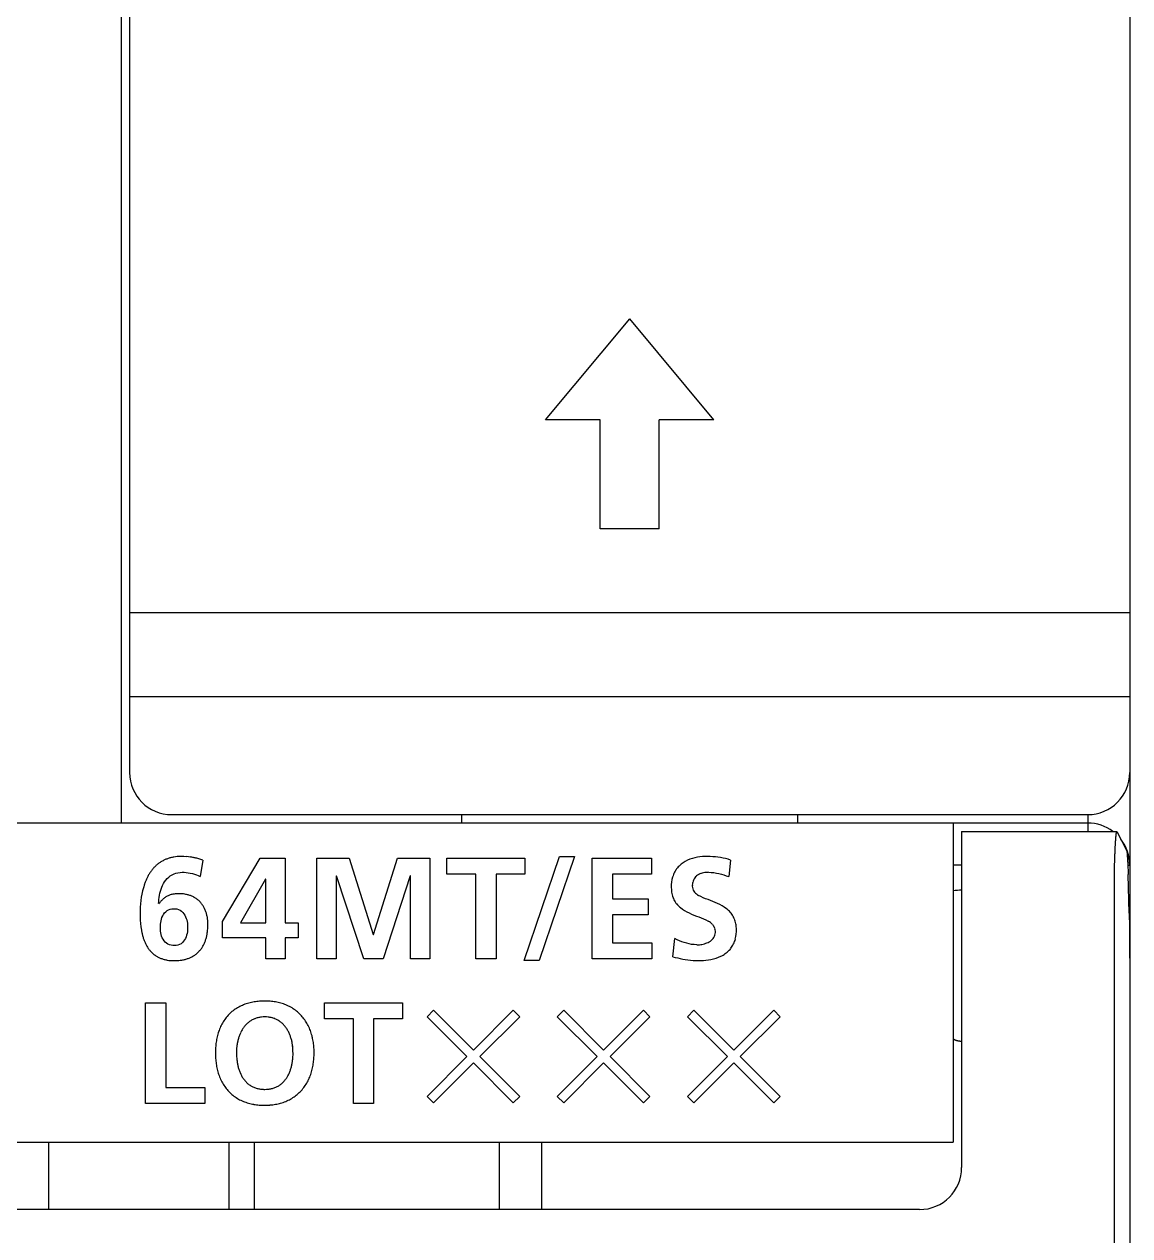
# Model space of a CAD drawing. Extents: x 168 to 388, y 259 to 356.
# Drawn here: x 374.66 to 387.82, y 277.45 to 291.87 of the extents above; entities that cross this region are included whole.
import ezdxf

# ---------------------------------------------------------------- set-up
doc = ezdxf.new("R2010")
doc.units = 0
doc.header["$MEASUREMENT"] = 0
doc.layers.get('0').update_dxf_attribs({"linetype": 'CONTINUOUS'})

msp = doc.modelspace()

# ---------------------------------------------------------------- linework, layer by layer
at = {"color": 7, "linetype": 'Continuous'}
for p, q in [((375.815, 333.767), (375.815, 282.367)), ((375.915, 333.167), (375.915, 282.967)), ((387.815, 333.167), (387.815, 263.567)), ((380.865, 287.167), (381.865, 288.367)), ((382.865, 287.167), (381.865, 288.367)), ((381.515, 287.167), (380.865, 287.167)), ((381.515, 285.867), (381.515, 287.167)), ((382.865, 287.167), (382.215, 287.167)), ((382.215, 285.867), (382.215, 287.167)), ((382.215, 285.867), (381.515, 285.867)), ((387.815, 284.867), (375.915, 284.867)), ((387.815, 283.867), (375.915, 283.867)), ((376.415, 282.467), (387.315, 282.467)), ((379.865, 282.467), (379.865, 282.367)), ((383.865, 282.367), (383.865, 282.467)), ((387.315, 282.467), (387.315, 282.267)), ((387.315, 282.367), (270.365, 282.367)), ((385.715, 282.367), (385.715, 278.567)), ((385.815, 282.267), (387.663, 282.267)), ((385.815, 282.267), (385.815, 278.267)), ((387.648, 282.172), (387.649, 282.177)), ((387.649, 282.183), (387.65, 282.188)), ((387.649, 282.177), (387.649, 282.183)), ((387.65, 282.193), (387.651, 282.198)), ((387.65, 282.188), (387.65, 282.193)), ((387.651, 282.208), (387.652, 282.212)), ((387.651, 282.203), (387.651, 282.208)), ((387.651, 282.198), (387.651, 282.203)), ((387.652, 282.216), (387.653, 282.22)), ((387.652, 282.212), (387.652, 282.216)), ((387.653, 282.225), (387.654, 282.228)), ((387.653, 282.22), (387.653, 282.225)), ((387.654, 282.232), (387.655, 282.239)), ((387.654, 282.228), (387.654, 282.232)), ((387.655, 282.239), (387.663, 282.267)), ((387.663, 282.267), (387.776, 282.043)), ((387.64, 282.025), (387.641, 282.034)), ((387.641, 282.043), (387.642, 282.051)), ((387.641, 282.034), (387.641, 282.043)), ((387.642, 282.068), (387.643, 282.076)), ((387.642, 282.059), (387.642, 282.068)), ((387.642, 282.051), (387.642, 282.059)), ((387.643, 282.091), (387.644, 282.099)), ((387.643, 282.084), (387.643, 282.091)), ((387.643, 282.076), (387.643, 282.084)), ((387.644, 282.106), (387.645, 282.114)), ((387.644, 282.099), (387.644, 282.106)), ((387.645, 282.121), (387.646, 282.128)), ((387.645, 282.114), (387.645, 282.121)), ((387.646, 282.141), (387.647, 282.148)), ((387.646, 282.134), (387.646, 282.141)), ((387.646, 282.128), (387.646, 282.134)), ((387.647, 282.154), (387.648, 282.16)), ((387.647, 282.148), (387.647, 282.154)), ((387.648, 282.166), (387.648, 282.172)), ((387.648, 282.16), (387.648, 282.166)), ((387.776, 282.043), (387.78, 282.025)), ((376.597, 281.966), (376.558, 281.969)), ((376.751, 281.938), (376.713, 281.948)), ((376.786, 281.926), (376.751, 281.938)), ((376.786, 281.926), (376.755, 281.732)), ((377.019, 281.193), (377.468, 281.948)), ((377.468, 281.948), (377.766, 281.948)), ((377.766, 281.948), (377.766, 281.177)), ((378.144, 280.75), (378.144, 281.948)), ((378.144, 281.948), (378.528, 281.948)), ((378.528, 281.948), (378.814, 281.04)), ((378.817, 281.04), (379.102, 281.948)), ((379.102, 281.948), (379.487, 281.948)), ((379.487, 281.948), (379.487, 280.75)), ((379.691, 281.76), (379.691, 281.948)), ((379.691, 281.948), (380.619, 281.948)), ((380.609, 280.729), (381.029, 281.969)), ((380.619, 281.948), (380.619, 281.76)), ((381.207, 281.969), (380.788, 280.729)), ((381.029, 281.969), (381.207, 281.969)), ((381.418, 280.75), (381.418, 281.948)), ((381.418, 281.948), (382.126, 281.948)), ((382.126, 281.948), (382.126, 281.76)), ((382.553, 281.924), (382.527, 281.91)), ((382.582, 281.936), (382.553, 281.924)), ((382.611, 281.946), (382.582, 281.936)), ((382.64, 281.954), (382.611, 281.946)), ((382.671, 281.96), (382.64, 281.954)), ((382.701, 281.964), (382.671, 281.96)), ((382.731, 281.967), (382.701, 281.964)), ((382.761, 281.969), (382.731, 281.967)), ((382.792, 281.969), (382.761, 281.969)), ((382.823, 281.968), (382.792, 281.969)), ((382.853, 281.966), (382.823, 281.968)), ((382.885, 281.964), (382.853, 281.966)), ((382.915, 281.96), (382.885, 281.964)), ((382.945, 281.956), (382.915, 281.96)), ((382.976, 281.95), (382.945, 281.956)), ((383.006, 281.943), (382.976, 281.95)), ((383.035, 281.935), (383.006, 281.943)), ((383.065, 281.926), (383.035, 281.935)), ((383.065, 281.926), (383.043, 281.729)), ((387.635, 281.888), (387.636, 281.898)), ((387.635, 281.879), (387.635, 281.888)), ((387.636, 281.918), (387.637, 281.929)), ((387.636, 281.908), (387.636, 281.918)), ((387.636, 281.898), (387.636, 281.908)), ((387.637, 281.949), (387.638, 281.96)), ((387.637, 281.939), (387.637, 281.949)), ((387.637, 281.929), (387.637, 281.939)), ((387.638, 281.979), (387.639, 281.988)), ((387.638, 281.969), (387.638, 281.979)), ((387.638, 281.96), (387.638, 281.969)), ((387.639, 281.998), (387.64, 282.007)), ((387.639, 281.988), (387.639, 281.998)), ((387.64, 282.016), (387.64, 282.025)), ((387.64, 282.007), (387.64, 282.016)), ((387.78, 282.025), (387.783, 282.006)), ((387.783, 282.006), (387.785, 281.986)), ((387.785, 281.986), (387.786, 281.967)), ((387.786, 281.967), (387.788, 281.947)), ((387.788, 281.947), (387.789, 281.928)), ((387.789, 281.928), (387.79, 281.909)), ((387.79, 281.909), (387.791, 281.889)), ((387.791, 281.889), (387.792, 281.87)), ((376.399, 281.738), (376.42, 281.751)), ((376.42, 281.751), (376.443, 281.761)), ((376.443, 281.761), (376.466, 281.77)), ((376.466, 281.77), (376.49, 281.775)), ((376.49, 281.775), (376.515, 281.779)), ((376.515, 281.779), (376.539, 281.78)), ((376.539, 281.78), (376.564, 281.78)), ((376.564, 281.78), (376.589, 281.778)), ((376.589, 281.778), (376.613, 281.775)), ((376.613, 281.775), (376.637, 281.771)), ((376.637, 281.771), (376.661, 281.765)), ((376.661, 281.765), (376.685, 281.758)), ((376.685, 281.758), (376.709, 281.75)), ((376.709, 281.75), (376.732, 281.741)), ((380.035, 281.76), (379.691, 281.76)), ((380.035, 280.75), (380.035, 281.76)), ((380.275, 281.76), (380.275, 280.75)), ((380.619, 281.76), (380.275, 281.76)), ((381.659, 281.76), (381.659, 281.464)), ((382.126, 281.76), (381.659, 281.76)), ((382.804, 281.78), (382.835, 281.779)), ((382.835, 281.779), (382.866, 281.776)), ((382.866, 281.776), (382.896, 281.772)), ((382.896, 281.772), (382.926, 281.766)), ((382.926, 281.766), (382.956, 281.759)), ((382.956, 281.759), (382.985, 281.75)), ((382.985, 281.75), (383.014, 281.74)), ((385.815, 281.867), (385.715, 281.867)), ((387.632, 281.788), (387.633, 281.814)), ((387.632, 281.761), (387.632, 281.788)), ((387.632, 263.751), (387.632, 281.761)), ((387.633, 281.814), (387.634, 281.834)), ((387.634, 281.854), (387.635, 281.866)), ((387.634, 281.834), (387.634, 281.854)), ((387.635, 281.866), (387.635, 281.879)), ((387.792, 281.87), (387.793, 281.851)), ((387.793, 281.867), (387.815, 281.867)), ((387.793, 281.851), (387.794, 281.831)), ((387.794, 281.831), (387.795, 281.812)), ((387.795, 281.812), (387.796, 281.793)), ((387.796, 281.793), (387.797, 281.774)), ((387.797, 281.774), (387.797, 281.754)), ((387.809, 281.294), (387.797, 281.754)), ((376.09, 281.634), (376.079, 281.596)), ((376.289, 281.579), (376.297, 281.602)), ((376.297, 281.602), (376.307, 281.624)), ((376.307, 281.624), (376.318, 281.646)), ((376.318, 281.646), (376.331, 281.668)), ((376.331, 281.668), (376.346, 281.688)), ((376.346, 281.688), (376.362, 281.706)), ((376.362, 281.706), (376.38, 281.723)), ((376.38, 281.723), (376.399, 281.738)), ((376.732, 281.741), (376.755, 281.732)), ((377.533, 281.698), (377.236, 281.177)), ((377.536, 281.698), (377.533, 281.698)), ((377.536, 281.177), (377.536, 281.698)), ((378.378, 281.739), (378.374, 281.735)), ((378.374, 281.735), (378.374, 280.75)), ((378.7, 280.75), (378.378, 281.739)), ((379.253, 281.739), (378.93, 280.75)), ((379.257, 281.739), (379.253, 281.739)), ((379.257, 280.75), (379.257, 281.739)), ((382.36, 281.634), (382.359, 281.603)), ((382.359, 281.603), (382.361, 281.572)), ((382.363, 281.664), (382.36, 281.634)), ((382.368, 281.695), (382.363, 281.664)), ((382.376, 281.724), (382.368, 281.695)), ((383.014, 281.74), (383.043, 281.729)), ((376.054, 281.483), (376.049, 281.443)), ((376.061, 281.521), (376.054, 281.483)), ((376.069, 281.559), (376.061, 281.521)), ((376.079, 281.596), (376.069, 281.559)), ((376.261, 281.433), (376.264, 281.458)), ((376.264, 281.458), (376.267, 281.482)), ((376.267, 281.482), (376.271, 281.507)), ((376.271, 281.507), (376.276, 281.531)), ((376.276, 281.531), (376.282, 281.555)), ((376.282, 281.555), (376.289, 281.579)), ((381.659, 281.464), (382.086, 281.464)), ((382.086, 281.464), (382.086, 281.275)), ((382.361, 281.572), (382.364, 281.542)), ((382.712, 281.491), (382.685, 281.505)), ((382.74, 281.478), (382.712, 281.491)), ((382.768, 281.466), (382.74, 281.478)), ((382.797, 281.455), (382.768, 281.466)), ((382.825, 281.444), (382.797, 281.455)), ((376.041, 281.326), (376.04, 281.287)), ((376.042, 281.365), (376.041, 281.326)), ((376.045, 281.405), (376.042, 281.365)), ((376.049, 281.443), (376.045, 281.405)), ((376.26, 281.409), (376.261, 281.433)), ((376.33, 281.297), (376.344, 281.311)), ((376.344, 281.311), (376.36, 281.324)), ((376.36, 281.324), (376.378, 281.334)), ((376.378, 281.334), (376.397, 281.341)), ((376.397, 281.341), (376.417, 281.346)), ((376.417, 281.346), (376.438, 281.347)), ((376.438, 281.347), (376.458, 281.347)), ((376.458, 281.347), (376.478, 281.344)), ((376.478, 281.344), (376.498, 281.338)), ((376.498, 281.338), (376.516, 281.329)), ((376.516, 281.329), (376.533, 281.317)), ((376.533, 281.317), (376.548, 281.303)), ((382.469, 281.36), (382.493, 281.342)), ((382.493, 281.342), (382.519, 281.325)), ((382.519, 281.325), (382.546, 281.31)), ((382.546, 281.31), (382.573, 281.296)), ((382.854, 281.433), (382.825, 281.444)), ((382.882, 281.421), (382.854, 281.433)), ((382.91, 281.409), (382.882, 281.421)), ((382.938, 281.396), (382.91, 281.409)), ((382.965, 281.381), (382.938, 281.396)), ((382.991, 281.365), (382.965, 281.381)), ((383.016, 281.347), (382.991, 281.365)), ((376.04, 281.287), (376.041, 281.248)), ((376.041, 281.248), (376.042, 281.209)), ((376.042, 281.209), (376.045, 281.17)), ((376.045, 281.17), (376.049, 281.132)), ((376.283, 281.162), (376.285, 281.183)), ((376.285, 281.183), (376.289, 281.203)), ((376.289, 281.203), (376.294, 281.223)), ((376.294, 281.223), (376.3, 281.243)), ((376.3, 281.243), (376.308, 281.261)), ((376.308, 281.261), (376.318, 281.279)), ((376.318, 281.279), (376.33, 281.297)), ((376.548, 281.303), (376.561, 281.287)), ((376.561, 281.287), (376.572, 281.27)), ((376.572, 281.27), (376.581, 281.252)), ((376.581, 281.252), (376.589, 281.232)), ((376.589, 281.232), (376.594, 281.213)), ((376.594, 281.213), (376.599, 281.194)), ((376.599, 281.194), (376.602, 281.173)), ((376.602, 281.173), (376.604, 281.153)), ((377.019, 280.999), (377.019, 281.193)), ((377.236, 281.177), (377.536, 281.177)), ((377.766, 281.177), (377.919, 281.177)), ((377.919, 281.177), (377.919, 280.999)), ((381.659, 281.275), (381.659, 280.939)), ((382.086, 281.275), (381.659, 281.275)), ((382.573, 281.296), (382.601, 281.284)), ((382.601, 281.284), (382.63, 281.272)), ((382.63, 281.272), (382.658, 281.26)), ((382.658, 281.26), (382.687, 281.249)), ((382.687, 281.249), (382.715, 281.238)), ((382.715, 281.238), (382.744, 281.226)), ((382.744, 281.226), (382.772, 281.213)), ((382.772, 281.213), (382.799, 281.198)), ((387.809, 281.294), (387.81, 281.238)), ((387.81, 281.238), (387.811, 281.181)), ((387.811, 281.181), (387.811, 281.124)), ((376.049, 281.132), (376.055, 281.093)), ((376.055, 281.093), (376.062, 281.055)), ((376.281, 281.142), (376.283, 281.162)), ((376.281, 281.121), (376.281, 281.142)), ((376.281, 281.1), (376.281, 281.121)), ((376.283, 281.08), (376.281, 281.1)), ((376.286, 281.06), (376.283, 281.08)), ((376.29, 281.04), (376.286, 281.06)), ((376.296, 281.02), (376.29, 281.04)), ((376.593, 281.031), (376.587, 281.012)), ((376.598, 281.051), (376.593, 281.031)), ((376.602, 281.071), (376.598, 281.051)), ((376.604, 281.092), (376.602, 281.071)), ((376.604, 281.153), (376.605, 281.132)), ((376.605, 281.112), (376.604, 281.092)), ((376.605, 281.132), (376.605, 281.112)), ((378.814, 281.04), (378.817, 281.04)), ((383.129, 281.015), (383.133, 281.046)), ((383.135, 281.107), (383.133, 281.138)), ((383.133, 281.046), (383.135, 281.076)), ((383.135, 281.076), (383.135, 281.107)), ((387.811, 281.124), (387.812, 281.068)), ((387.812, 281.068), (387.813, 281.011)), ((376.304, 281.001), (376.296, 281.02)), ((376.313, 280.983), (376.304, 281.001)), ((376.324, 280.966), (376.313, 280.983)), ((376.338, 280.95), (376.324, 280.966)), ((376.353, 280.937), (376.338, 280.95)), ((376.37, 280.926), (376.353, 280.937)), ((376.389, 280.917), (376.37, 280.926)), ((376.409, 280.912), (376.389, 280.917)), ((376.429, 280.909), (376.409, 280.912)), ((376.45, 280.908), (376.429, 280.909)), ((376.47, 280.909), (376.45, 280.908)), ((376.49, 280.914), (376.47, 280.909)), ((376.509, 280.921), (376.49, 280.914)), ((376.527, 280.931), (376.509, 280.921)), ((376.543, 280.944), (376.527, 280.931)), ((376.557, 280.959), (376.543, 280.944)), ((376.568, 280.975), (376.557, 280.959)), ((376.578, 280.993), (376.568, 280.975)), ((376.587, 281.012), (376.578, 280.993)), ((377.536, 280.999), (377.019, 280.999)), ((377.536, 280.75), (377.536, 280.999)), ((377.919, 280.999), (377.766, 280.999)), ((377.766, 280.999), (377.766, 280.75)), ((381.659, 280.939), (382.129, 280.939)), ((382.129, 280.939), (382.129, 280.75)), ((382.378, 280.776), (382.401, 280.992)), ((382.428, 280.978), (382.401, 280.992)), ((382.456, 280.965), (382.428, 280.978)), ((382.484, 280.954), (382.456, 280.965)), ((382.513, 280.944), (382.484, 280.954)), ((382.543, 280.935), (382.513, 280.944)), ((382.573, 280.928), (382.543, 280.935)), ((382.602, 280.923), (382.573, 280.928)), ((382.633, 280.92), (382.602, 280.923)), ((382.664, 280.918), (382.633, 280.92)), ((383.122, 280.985), (383.129, 281.015)), ((387.813, 281.011), (387.813, 280.955)), ((387.813, 280.955), (387.814, 280.898)), ((387.814, 280.898), (387.814, 280.841)), ((377.766, 280.75), (377.536, 280.75)), ((378.374, 280.75), (378.144, 280.75)), ((378.93, 280.75), (378.7, 280.75)), ((379.487, 280.75), (379.257, 280.75)), ((380.275, 280.75), (380.035, 280.75)), ((382.129, 280.75), (381.418, 280.75)), ((382.378, 280.776), (382.408, 280.768)), ((382.408, 280.768), (382.437, 280.761)), ((382.437, 280.761), (382.467, 280.754)), ((382.467, 280.754), (382.497, 280.747)), ((382.497, 280.747), (382.527, 280.741)), ((382.527, 280.741), (382.558, 280.737)), ((382.558, 280.737), (382.588, 280.733)), ((382.588, 280.733), (382.619, 280.731)), ((382.742, 280.731), (382.772, 280.734)), ((382.772, 280.734), (382.802, 280.738)), ((382.802, 280.738), (382.832, 280.743)), ((382.832, 280.743), (382.862, 280.75)), ((382.862, 280.75), (382.892, 280.758)), ((382.892, 280.758), (382.92, 280.769)), ((382.92, 280.769), (382.949, 280.781)), ((387.814, 280.841), (387.814, 280.785)), ((387.814, 280.785), (387.815, 280.728)), ((380.788, 280.729), (380.609, 280.729)), ((382.619, 280.731), (382.65, 280.73)), ((382.65, 280.73), (382.68, 280.729)), ((382.68, 280.729), (382.711, 280.73)), ((382.711, 280.73), (382.742, 280.731)), ((387.815, 280.728), (387.815, 280.671)), ((387.815, 280.671), (387.815, 280.615)), ((387.815, 280.615), (387.815, 280.558)), ((387.815, 280.558), (387.815, 280.501)), ((387.815, 280.501), (387.815, 280.445)), ((376.104, 280.227), (376.344, 280.227)), ((376.104, 279.029), (376.104, 280.227)), ((376.344, 280.227), (376.344, 279.218)), ((378.234, 280.227), (379.161, 280.227)), ((378.234, 280.038), (378.234, 280.227)), ((379.161, 280.227), (379.161, 280.038)), ((378.577, 280.038), (378.234, 280.038)), ((378.577, 279.029), (378.577, 280.038)), ((378.817, 280.038), (378.817, 279.029)), ((379.161, 280.038), (378.817, 280.038)), ((379.455, 280.061), (379.531, 280.138)), ((379.929, 279.587), (379.455, 280.061)), ((379.531, 280.138), (380.005, 279.662)), ((380.005, 279.662), (380.48, 280.138)), ((380.556, 280.062), (380.082, 279.587)), ((380.48, 280.138), (380.556, 280.062)), ((381.004, 280.061), (381.08, 280.138)), ((381.478, 279.587), (381.004, 280.061)), ((381.08, 280.138), (381.554, 279.662)), ((381.554, 279.662), (382.03, 280.138)), ((382.105, 280.062), (381.631, 279.587)), ((382.03, 280.138), (382.105, 280.062)), ((382.553, 280.061), (382.629, 280.138)), ((383.027, 279.587), (382.553, 280.061)), ((382.629, 280.138), (383.103, 279.662)), ((383.103, 279.662), (383.579, 280.138)), ((383.654, 280.062), (383.18, 279.587)), ((383.579, 280.138), (383.654, 280.062)), ((385.719, 279.792), (385.715, 279.794)), ((385.72, 279.791), (385.719, 279.792)), ((385.722, 279.79), (385.72, 279.791)), ((385.724, 279.79), (385.722, 279.79)), ((385.725, 279.789), (385.724, 279.79)), ((385.727, 279.788), (385.725, 279.789)), ((385.728, 279.787), (385.727, 279.788)), ((385.73, 279.786), (385.728, 279.787)), ((385.732, 279.786), (385.73, 279.786)), ((385.733, 279.785), (385.732, 279.786)), ((385.735, 279.784), (385.733, 279.785)), ((385.737, 279.783), (385.735, 279.784)), ((385.738, 279.783), (385.737, 279.783)), ((385.74, 279.782), (385.738, 279.783)), ((385.742, 279.781), (385.74, 279.782)), ((385.743, 279.781), (385.742, 279.781)), ((385.745, 279.78), (385.743, 279.781)), ((385.747, 279.779), (385.745, 279.78)), ((385.748, 279.779), (385.747, 279.779)), ((385.75, 279.778), (385.748, 279.779)), ((385.752, 279.778), (385.75, 279.778)), ((385.753, 279.777), (385.752, 279.778)), ((385.755, 279.777), (385.753, 279.777)), ((385.757, 279.776), (385.755, 279.777)), ((385.758, 279.776), (385.757, 279.776)), ((385.76, 279.775), (385.758, 279.776)), ((385.762, 279.775), (385.76, 279.775)), ((385.763, 279.774), (385.762, 279.775)), ((385.765, 279.774), (385.763, 279.774)), ((385.767, 279.773), (385.765, 279.774)), ((385.768, 279.773), (385.767, 279.773)), ((385.77, 279.772), (385.768, 279.773)), ((385.772, 279.772), (385.77, 279.772)), ((385.773, 279.772), (385.772, 279.772)), ((385.775, 279.771), (385.773, 279.772)), ((385.777, 279.771), (385.775, 279.771)), ((385.778, 279.771), (385.777, 279.771)), ((385.78, 279.77), (385.778, 279.771)), ((385.782, 279.77), (385.78, 279.77)), ((385.783, 279.77), (385.782, 279.77)), ((385.785, 279.769), (385.783, 279.77)), ((385.787, 279.769), (385.785, 279.769)), ((385.788, 279.769), (385.787, 279.769)), ((385.79, 279.769), (385.788, 279.769)), ((385.792, 279.769), (385.79, 279.769)), ((385.794, 279.768), (385.792, 279.769)), ((385.795, 279.768), (385.794, 279.768)), ((385.797, 279.768), (385.795, 279.768)), ((385.798, 279.768), (385.797, 279.768)), ((385.8, 279.768), (385.798, 279.768)), ((385.802, 279.768), (385.8, 279.768)), ((385.805, 279.767), (385.802, 279.768)), ((385.808, 279.767), (385.805, 279.767)), ((385.811, 279.767), (385.808, 279.767)), ((385.815, 279.767), (385.811, 279.767)), ((379.455, 279.113), (379.929, 279.587)), ((380.082, 279.587), (380.556, 279.113)), ((381.004, 279.113), (381.478, 279.587)), ((381.631, 279.587), (382.105, 279.113)), ((382.553, 279.113), (383.027, 279.587)), ((383.18, 279.587), (383.654, 279.113)), ((380.005, 279.511), (379.531, 279.036)), ((380.48, 279.036), (380.005, 279.511)), ((381.554, 279.511), (381.08, 279.036)), ((382.03, 279.036), (381.554, 279.511)), ((383.103, 279.511), (382.629, 279.036)), ((383.579, 279.036), (383.103, 279.511)), ((376.344, 279.218), (376.81, 279.218)), ((376.81, 279.218), (376.81, 279.029)), ((376.81, 279.029), (376.104, 279.029)), ((378.817, 279.029), (378.577, 279.029)), ((379.531, 279.036), (379.455, 279.113)), ((380.556, 279.113), (380.48, 279.036)), ((381.08, 279.036), (381.004, 279.113)), ((382.105, 279.113), (382.03, 279.036)), ((382.629, 279.036), (382.553, 279.113)), ((383.654, 279.113), (383.579, 279.036)), ((205.465, 278.567), (385.715, 278.567)), ((374.955, 277.767), (374.955, 278.567)), ((377.095, 278.567), (377.095, 277.767)), ((377.395, 278.567), (377.395, 277.767)), ((380.315, 277.767), (380.315, 278.567)), ((380.815, 278.567), (380.815, 277.767)), ((385.315, 277.767), (205.865, 277.767))]:
    msp.add_line(p, q, dxfattribs=at)
for centre, radius, start, end in [((376.415, 282.967), 0.5, 180, 270), ((387.315, 282.967), 0.5, 270, 0), ((387.315, 281.867), 0.5, 53.1301, 90), ((387.315, 281.867), 0.5, 359.9998, 37.912), ((376.496, 281.569), 0.395, 126.1973, 131.8585), ((376.495, 281.57), 0.393, 120.4885, 126.1724), ((376.497, 281.567), 0.397, 114.8598, 120.4913), ((376.501, 281.557), 0.408, 109.3544, 114.8304), ((376.511, 281.53), 0.437, 104.2423, 109.3573), ((376.518, 281.501), 0.467, 99.4508, 104.2418), ((376.527, 281.448), 0.521, 95.1502, 99.4446), ((376.533, 281.378), 0.591, 91.3667, 95.1502), ((376.535, 281.27), 0.699, 88.1449, 91.3443), ((376.537, 281.216), 0.753, 82.4069, 85.415), ((376.539, 281.231), 0.738, 79.3698, 82.4006), ((376.538, 281.229), 0.74, 76.3448, 79.366), ((382.687, 281.62), 0.332, 124.2093, 129.5096), ((382.701, 281.599), 0.357, 119.2789, 124.204), ((376.599, 281.486), 0.528, 146.9287, 151.1619), ((376.56, 281.512), 0.481, 142.2866, 146.9333), ((376.528, 281.537), 0.441, 137.2104, 142.2821), ((376.511, 281.552), 0.418, 131.8582, 137.2095), ((382.697, 281.628), 0.335, 158.0321, 163.2879), ((382.681, 281.634), 0.318, 152.4934, 158.0205), ((382.669, 281.641), 0.304, 146.711, 152.495), ((382.668, 281.641), 0.303, 140.886, 146.6952), ((382.668, 281.641), 0.303, 135.0851, 140.8875), ((382.677, 281.632), 0.316, 129.5069, 135.0708), ((382.762, 281.618), 0.156, 119.2696, 130.2146), ((382.776, 281.592), 0.185, 109.7638, 119.2608), ((382.789, 281.556), 0.223, 101.8926, 109.7801), ((382.796, 281.525), 0.255, 95.0885, 101.9873), ((382.801, 281.461), 0.319, 89.3614, 94.887), ((376.771, 281.407), 0.718, 158.4522, 161.5691), ((376.705, 281.433), 0.647, 155.0033, 158.4592), ((376.646, 281.46), 0.582, 151.1638, 155.0048), ((382.804, 281.614), 0.195, 166.7161, 175.7483), ((382.748, 281.619), 0.138, 175.8266, 188.5175), ((382.767, 281.624), 0.156, 155.9086, 167.1694), ((382.751, 281.631), 0.138, 142.9724, 155.6934), ((382.751, 281.63), 0.139, 130.2628, 142.9194), ((376.5, 281.252), 0.281, 131.0502, 139.0017), ((376.478, 281.277), 0.248, 121.9882, 131.0187), ((376.472, 281.286), 0.238, 112.6588, 121.9281), ((376.478, 281.271), 0.253, 103.7703, 112.6062), ((376.488, 281.23), 0.295, 96.1663, 103.7426), ((376.495, 281.155), 0.371, 89.9532, 96.0629), ((376.497, 281.052), 0.474, 85.5036, 90.2225), ((376.5, 281.081), 0.445, 80.4774, 85.5071), ((376.509, 281.135), 0.39, 74.772, 80.5029), ((376.521, 281.179), 0.345, 68.2707, 74.7572), ((376.532, 281.208), 0.313, 61.1378, 68.273), ((376.541, 281.225), 0.294, 53.4603, 61.1318), ((376.546, 281.232), 0.286, 45.5921, 53.4185), ((382.682, 281.592), 0.322, 188.8928, 194.3525), ((382.647, 281.583), 0.286, 194.3741, 200.5205), ((382.644, 281.581), 0.282, 200.526, 206.7626), ((382.637, 281.578), 0.275, 206.7567, 213.1481), ((382.726, 281.615), 0.116, 188.406, 203.6681), ((382.712, 281.61), 0.1, 204.0887, 221.542), ((382.753, 281.646), 0.155, 221.5803, 232.8949), ((382.813, 281.724), 0.254, 232.6427, 239.5828), ((385.815, 280.767), 0.8, 90.0013, 97.2974), ((376.538, 281.217), 0.333, 138.8729, 145.5884), ((376.545, 281.231), 0.287, 37.7872, 45.5719), ((376.533, 281.221), 0.302, 30.3936, 37.7907), ((376.511, 281.208), 0.328, 23.5673, 30.3799), ((376.479, 281.194), 0.363, 17.3965, 23.5554), ((382.633, 281.575), 0.27, 213.1757, 219.6899), ((382.656, 281.595), 0.3, 219.6997, 225.5577), ((382.683, 281.622), 0.338, 225.5519, 230.7592), ((382.799, 281.067), 0.355, 47.2228, 52.1813), ((382.823, 281.093), 0.319, 41.7189, 47.2279), ((376.434, 281.18), 0.41, 11.8176, 17.4008), ((376.392, 281.171), 0.454, 6.8953, 11.8252), ((376.322, 281.163), 0.524, 2.5915, 6.8604), ((376.191, 281.157), 0.655, 359.1836, 2.5986), ((382.663, 280.961), 0.274, 53.6523, 60.0727), ((382.708, 281.023), 0.197, 44.791, 53.7219), ((382.847, 281.114), 0.287, 35.5949, 41.723), ((382.854, 281.12), 0.277, 29.1776, 35.5161), ((382.845, 281.115), 0.288, 23.0751, 29.1851), ((382.84, 281.112), 0.294, 16.9422, 23.0831), ((382.821, 281.107), 0.313, 11.2713, 16.8882), ((382.779, 281.099), 0.356, 6.34, 11.2731), ((376.731, 281.203), 0.685, 192.4637, 195.7284), ((376.34, 281.13), 0.504, 344.2599, 348.6982), ((376.268, 281.145), 0.577, 348.6964, 352.5697), ((376.186, 281.156), 0.66, 352.5529, 355.9421), ((376.167, 281.157), 0.679, 355.9363, 359.2296), ((382.752, 281.065), 0.136, 31.9823, 44.858), ((382.768, 281.077), 0.116, 16.3198, 31.4976), ((382.761, 281.071), 0.124, 335.5044, 349.6853), ((382.753, 281.072), 0.132, 3.0027, 16.4058), ((382.754, 281.072), 0.131, 349.7571, 3.1543), ((376.638, 281.176), 0.588, 195.7273, 199.5297), ((376.565, 281.15), 0.511, 199.5217, 203.8995), ((376.502, 281.122), 0.442, 203.8978, 208.9592), ((376.457, 281.097), 0.39, 208.9652, 214.7034), ((376.496, 281.067), 0.335, 320.7845, 327.4679), ((376.474, 281.08), 0.36, 327.4766, 333.685), ((376.438, 281.098), 0.401, 333.6821, 339.2636), ((376.394, 281.115), 0.448, 339.2626, 344.2603), ((382.67, 281.247), 0.329, 268.8952, 274.2491), ((382.672, 281.213), 0.295, 274.3645, 280.3362), ((382.671, 281.219), 0.301, 280.256, 286.0957), ((382.68, 281.189), 0.269, 286.0711, 292.6045), ((382.696, 281.151), 0.229, 292.5584, 300.2476), ((382.718, 281.114), 0.186, 300.2021, 309.7208), ((382.741, 281.087), 0.15, 309.7026, 321.429), ((382.758, 281.072), 0.127, 321.4717, 335.329), ((382.837, 281.055), 0.293, 322.2136, 328.2083), ((382.832, 281.058), 0.299, 328.2382, 334.115), ((382.821, 281.064), 0.311, 334.1117, 339.7642), ((382.8, 281.071), 0.334, 339.7884, 345.0598), ((376.423, 281.074), 0.349, 214.6976, 221.1101), ((376.405, 281.059), 0.325, 221.1518, 228.0536), ((376.396, 281.048), 0.312, 228.0463, 235.2254), ((376.4, 281.054), 0.318, 235.2788, 242.302), ((376.407, 281.068), 0.334, 242.2959, 248.9939), ((376.419, 281.099), 0.367, 249.0183, 255.1056), ((376.431, 281.143), 0.413, 255.1019, 260.5142), ((376.44, 281.201), 0.472, 260.5196, 265.257), ((376.452, 281.266), 0.537, 272.9379, 277.1026), ((376.459, 281.208), 0.478, 277.0895, 281.7651), ((376.471, 281.15), 0.419, 281.7637, 287.0986), ((376.484, 281.109), 0.376, 287.1068, 293.0569), ((376.497, 281.077), 0.341, 293.0564, 299.6074), ((376.506, 281.061), 0.323, 299.6156, 306.5319), ((376.512, 281.053), 0.313, 306.5679, 313.7097), ((376.509, 281.056), 0.317, 313.7018, 320.7568), ((382.78, 281.132), 0.39, 295.6415, 300.2798), ((382.798, 281.102), 0.355, 300.2774, 305.2366), ((382.812, 281.081), 0.329, 305.2491, 310.5922), ((382.826, 281.065), 0.308, 310.5885, 316.2954), ((382.833, 281.058), 0.298, 316.3207, 322.2158), ((376.447, 281.283), 0.554, 265.2555, 269.297), ((376.448, 281.33), 0.601, 269.2206, 272.9406), ((377.452, 279.738), 0.499, 118.6098, 126.0043), ((377.466, 279.712), 0.528, 111.6121, 118.5993), ((377.482, 279.671), 0.573, 105.1786, 111.6165), ((377.504, 279.59), 0.656, 99.5301, 105.1535), ((377.519, 279.504), 0.744, 94.6245, 99.5876), ((377.517, 279.53), 0.718, 89.5056, 94.6329), ((377.529, 279.551), 0.697, 85.1568, 90.4514), ((377.527, 279.531), 0.717, 80.016, 85.1658), ((377.541, 279.608), 0.639, 74.2889, 80.0642), ((377.56, 279.676), 0.568, 67.7653, 74.2614), ((377.574, 279.711), 0.53, 60.8089, 67.7696), ((377.586, 279.731), 0.507, 53.5196, 60.8008), ((377.464, 279.733), 0.511, 141.2762, 148.4963), ((377.445, 279.749), 0.487, 133.6727, 141.2733), ((377.443, 279.751), 0.484, 126.0413, 133.6694), ((377.506, 279.775), 0.282, 119.7639, 128.1008), ((377.506, 279.774), 0.283, 111.456, 119.7689), ((377.512, 279.759), 0.299, 103.5321, 111.4029), ((377.518, 279.734), 0.325, 96.2919, 103.5251), ((377.523, 279.69), 0.369, 89.9228, 96.2932), ((377.524, 279.69), 0.369, 83.7542, 90.0606), ((377.528, 279.735), 0.323, 76.4892, 83.7557), ((377.534, 279.761), 0.298, 68.5791, 76.4805), ((377.54, 279.775), 0.282, 60.1912, 68.5265), ((377.54, 279.775), 0.281, 51.8445, 60.1954), ((377.592, 279.74), 0.496, 46.0429, 53.4841), ((377.589, 279.737), 0.5, 38.6679, 46.0416), ((377.57, 279.722), 0.524, 31.6236, 38.666), ((377.61, 279.669), 0.671, 161.3512, 166.8492), ((377.545, 279.691), 0.603, 155.2286, 161.3534), ((377.497, 279.713), 0.55, 148.5184, 155.2281), ((377.605, 279.699), 0.408, 149.7889, 155.5528), ((377.564, 279.722), 0.361, 143.2852, 149.792), ((377.534, 279.744), 0.324, 136.0357, 143.2904), ((377.516, 279.762), 0.298, 128.12, 136.0068), ((377.53, 279.763), 0.298, 43.9386, 51.8254), ((377.511, 279.744), 0.324, 36.5636, 43.9078), ((377.48, 279.722), 0.362, 30.0804, 36.5696), ((377.44, 279.698), 0.409, 24.3364, 30.082), ((377.54, 279.704), 0.56, 25.0145, 31.6054), ((377.497, 279.684), 0.607, 18.9317, 25.0128), ((377.44, 279.664), 0.667, 13.4051, 18.9353), ((377.774, 279.639), 0.838, 171.7702, 176.1739), ((377.686, 279.651), 0.749, 166.8467, 171.775), ((377.795, 279.638), 0.609, 169.3867, 173.2497), ((377.754, 279.646), 0.566, 165.2501, 169.402), ((377.702, 279.66), 0.513, 160.6663, 165.2505), ((377.65, 279.678), 0.458, 155.5457, 160.6756), ((377.394, 279.677), 0.46, 19.2323, 24.3456), ((377.342, 279.659), 0.514, 14.6706, 19.2411), ((377.291, 279.646), 0.568, 10.5322, 14.6727), ((377.249, 279.638), 0.61, 6.6892, 10.5449), ((377.374, 279.649), 0.735, 8.3838, 13.4058), ((377.299, 279.637), 0.811, 3.8363, 8.3864), ((377.875, 279.632), 0.939, 176.1731, 180.1021), ((377.879, 279.631), 0.943, 180.0302, 183.9424), ((377.889, 279.631), 0.703, 176.8872, 180.2298), ((377.912, 279.63), 0.725, 180.2042, 183.4446), ((377.833, 279.634), 0.647, 173.2535, 176.8875), ((377.899, 279.629), 0.713, 183.4393, 186.6983), ((377.147, 279.629), 0.712, 353.2131, 356.5133), ((377.211, 279.634), 0.648, 3.0583, 6.6859), ((377.155, 279.631), 0.704, 359.7224, 3.06), ((377.134, 279.63), 0.726, 356.5053, 359.7453), ((377.212, 279.632), 0.898, 359.7301, 3.8384), ((377.215, 279.631), 0.895, 355.6707, 359.7942), ((377.79, 279.624), 0.854, 183.9413, 188.2613), ((377.701, 279.611), 0.764, 188.2549, 193.0847), ((377.624, 279.593), 0.685, 193.0832, 198.4737), ((377.835, 279.622), 0.648, 186.6896, 190.3149), ((377.772, 279.61), 0.584, 190.3077, 194.3338), ((377.712, 279.595), 0.523, 194.3303, 198.8284), ((377.334, 279.595), 0.522, 341.0603, 345.5661), ((377.275, 279.61), 0.583, 345.5626, 349.5958), ((377.212, 279.622), 0.647, 349.5889, 353.2202), ((377.432, 279.597), 0.675, 340.7542, 346.2189), ((377.365, 279.613), 0.744, 346.2181, 351.1798), ((377.289, 279.625), 0.82, 351.1736, 355.6714), ((377.557, 279.571), 0.615, 198.4698, 204.4723), ((377.507, 279.549), 0.56, 204.4729, 211.064), ((377.652, 279.574), 0.459, 198.8213, 203.9452), ((377.6, 279.551), 0.402, 203.9362, 209.7775), ((377.557, 279.527), 0.353, 209.7746, 216.4351), ((377.527, 279.504), 0.314, 216.4303, 223.9059), ((377.519, 279.504), 0.314, 316.0459, 323.5306), ((377.489, 279.526), 0.352, 323.521, 330.0866), ((377.446, 279.551), 0.401, 330.0872, 335.9429), ((377.395, 279.574), 0.458, 335.9332, 341.0679), ((377.533, 279.556), 0.566, 328.232, 334.7523), ((377.489, 279.577), 0.615, 334.7504, 340.7557), ((377.472, 279.527), 0.518, 211.0827, 218.2004), ((377.45, 279.51), 0.491, 218.2046, 225.7262), ((377.446, 279.506), 0.485, 225.7285, 233.3364), ((377.509, 279.487), 0.29, 223.9425, 232.0376), ((377.501, 279.477), 0.277, 232.0619, 240.5564), ((377.501, 279.478), 0.279, 240.5496, 248.9873), ((377.511, 279.504), 0.306, 249.0639, 256.7437), ((377.52, 279.54), 0.343, 256.6893, 263.5522), ((377.519, 279.535), 0.338, 263.5345, 270.6612), ((377.527, 279.533), 0.336, 269.3402, 276.3256), ((377.527, 279.538), 0.341, 276.3105, 283.2025), ((377.535, 279.504), 0.306, 283.1434, 290.8383), ((377.545, 279.478), 0.278, 290.9121, 299.3732), ((377.545, 279.476), 0.276, 299.3652, 307.8746), ((377.537, 279.487), 0.29, 307.9038, 316.0116), ((377.589, 279.516), 0.497, 306.4778, 313.9081), ((377.584, 279.521), 0.504, 313.9062, 321.2343), ((377.564, 279.537), 0.529, 321.2408, 328.2138), ((377.453, 279.516), 0.497, 233.3728, 240.8015), ((377.465, 279.538), 0.523, 240.8174, 247.8774), ((377.483, 279.582), 0.57, 247.873, 254.3452), ((377.501, 279.646), 0.636, 254.3557, 260.1556), ((377.515, 279.725), 0.717, 260.1459, 265.2939), ((377.522, 279.807), 0.799, 265.2924, 269.9125), ((377.523, 279.803), 0.795, 269.8166, 274.4574), ((377.531, 279.704), 0.695, 274.4568, 279.7656), ((377.543, 279.635), 0.625, 279.7693, 285.6702), ((377.558, 279.581), 0.57, 285.677, 292.1554), ((377.573, 279.543), 0.528, 292.1509, 299.14), ((377.584, 279.524), 0.506, 299.1593, 306.4492), ((385.315, 278.267), 0.5, 270, 0)]:
    msp.add_arc(centre, radius, start, end, dxfattribs=at)

doc.saveas('drawing.dxf')
